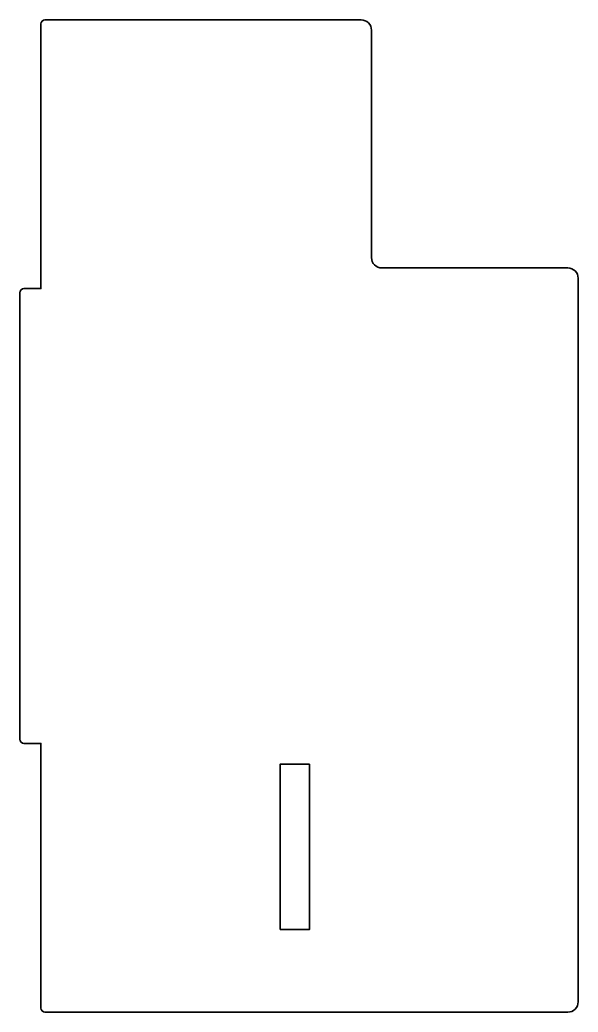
# Model space of a CAD drawing. Header units: inches. Extents: x 17.3 to 30.8, y -36 to -12.
import ezdxf

# ---------------------------------------------------------------- set-up
doc = ezdxf.new("R2010")
doc.units = ezdxf.units.IN
doc.header["$MEASUREMENT"] = 0
doc.layers.add('Outline', color=7, linetype='Continuous', lineweight=0)
doc.layers.add('Pocket', color=7, linetype='Continuous', lineweight=0)

msp = doc.modelspace()

# ---------------------------------------------------------------- linework, layer by layer
at = {"layer": 'Outline', "color": 18, "lineweight": 35, "true_color": 0x000000}
msp.add_open_spline([(30.799, -35.757), (30.799, -35.895), (30.687, -36.007), (30.549, -36.007), (30.549, -36.007), (17.899, -36.007), (17.899, -36.007), (17.844, -36.007), (17.799, -35.962), (17.799, -35.907), (17.799, -35.907), (17.799, -29.507), (17.799, -29.507), (17.799, -29.507), (17.39, -29.507), (17.39, -29.507), (17.335, -29.507), (17.29, -29.462), (17.29, -29.407), (17.29, -29.407), (17.29, -18.607), (17.29, -18.607), (17.29, -18.551), (17.335, -18.507), (17.39, -18.507), (17.39, -18.507), (17.799, -18.507), (17.799, -18.507), (17.799, -18.507), (17.799, -12.107), (17.799, -12.107), (17.799, -12.051), (17.844, -12.007), (17.899, -12.007), (17.899, -12.007), (25.549, -12.007), (25.549, -12.007), (25.687, -12.007), (25.799, -12.119), (25.799, -12.257), (25.799, -12.257), (25.799, -17.757), (25.799, -17.757), (25.799, -17.895), (25.911, -18.007), (26.049, -18.007), (26.049, -18.007), (30.549, -18.007), (30.549, -18.007), (30.687, -18.007), (30.799, -18.119), (30.799, -18.257), (30.799, -18.257), (30.799, -35.757), (30.799, -35.757)], degree=3, knots=[0, 0, 0, 0, 1, 1, 1, 2, 2, 2, 3, 3, 3, 4, 4, 4, 5, 5, 5, 6, 6, 6, 7, 7, 7, 8, 8, 8, 9, 9, 9, 10, 10, 10, 11, 11, 11, 12, 12, 12, 13, 13, 13, 14, 14, 14, 15, 15, 15, 16, 16, 16, 17, 17, 17, 18, 18, 18, 18], dxfattribs=at)
at = {"layer": 'Pocket', "color": 18, "lineweight": 35, "true_color": 0x000000}
msp.add_lwpolyline([(24.299, -30.007), (24.299, -34.007), (23.59, -34.007), (23.59, -30.007)], close=True, dxfattribs=at)

doc.saveas('drawing.dxf')
